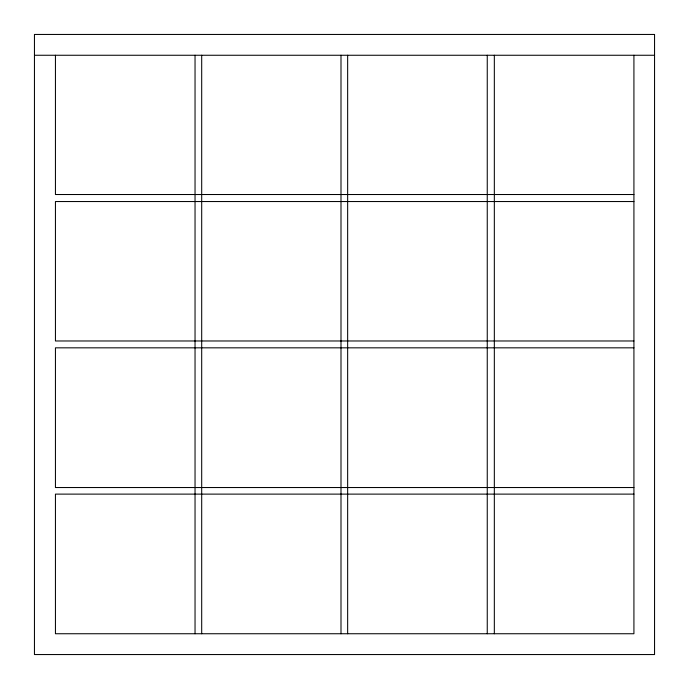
<?xml version="1.0" encoding="UTF-8"?>
<svg xmlns="http://www.w3.org/2000/svg" width="689" height="689" viewBox="0 0 689 689"><rect width="100%" height="100%" fill="white"/><g stroke="black" fill="none" stroke-linecap="round" stroke-linejoin="round"><path stroke-width="1.03" d="M34.45 55.258L654.55 55.258M633.923 194.522L55.439 194.522L55.439 55.258M633.923 201.541L55.439 201.541L55.439 340.977L633.923 340.977M633.923 347.833L55.439 347.833L55.439 487.536L633.923 487.536M633.923 494.116L55.439 494.116L55.439 633.742L633.923 633.742L633.923 55.258M494.332 55.258L494.332 633.742M487.252 55.258L487.252 633.742M347.652 55.258L347.652 633.742M340.995 55.258L340.995 633.742M201.696 55.258L201.696 633.742M195.039 55.258L195.039 633.742M654.55 34.45L34.45 34.45L34.45 654.55L654.55 654.55L654.55 34.45"/></g></svg>
